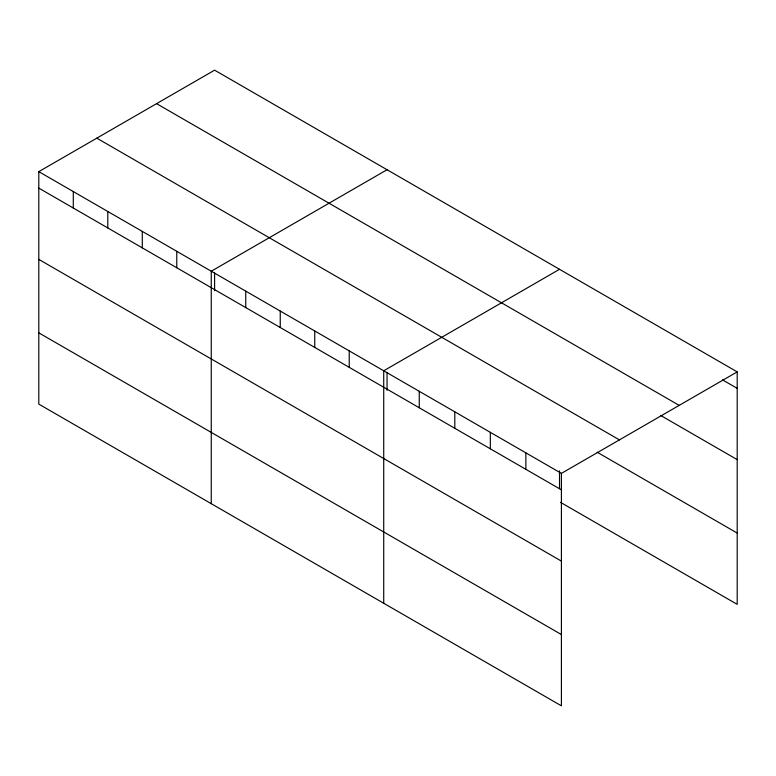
<?xml version="1.0" encoding="UTF-8"?>
<svg xmlns="http://www.w3.org/2000/svg" width="776" height="776" viewBox="0 0 776 776"><rect width="100%" height="100%" fill="white"/><g stroke="black" fill="none" stroke-linecap="round" stroke-linejoin="round"><path stroke-width="1.16" d="M38.8 171.651L561.407 473.379L561.407 705.84L38.8 404.112L38.8 171.651L214.593 70.16L737.2 371.888L737.2 604.349L560.563 502.363M387.049 169.731L211.256 271.222L211.256 503.682M559.515 269.301L383.722 370.792L383.722 603.253M561.407 473.379L737.2 371.888M722.563 379.9L737.2 388.349M156.577 103.654L679.184 405.382M660.9 415.577L737.2 459.625M96.816 138.157L619.423 439.885M597.142 452.204L737.2 533.063M38.8 188.112L561.407 489.84M38.8 259.388L561.407 561.116M38.8 332.836L561.407 634.555M559.515 470.867L559.515 488.696M525.866 452.864L525.866 469.315M490.335 432.348L490.335 448.8M454.794 411.823L454.794 428.284M419.263 391.308L419.263 407.769M387.049 372.49L387.049 390.309M349.229 350.878L349.229 367.339M314.736 330.964L314.736 347.425M280.243 311.05L280.243 327.511M245.749 291.136L245.749 307.597M214.593 272.919L214.593 290.738M176.773 251.308L176.773 267.769M142.28 231.394L142.28 247.854M107.786 211.479L107.786 227.94M73.293 191.565L73.293 208.026"/></g></svg>
